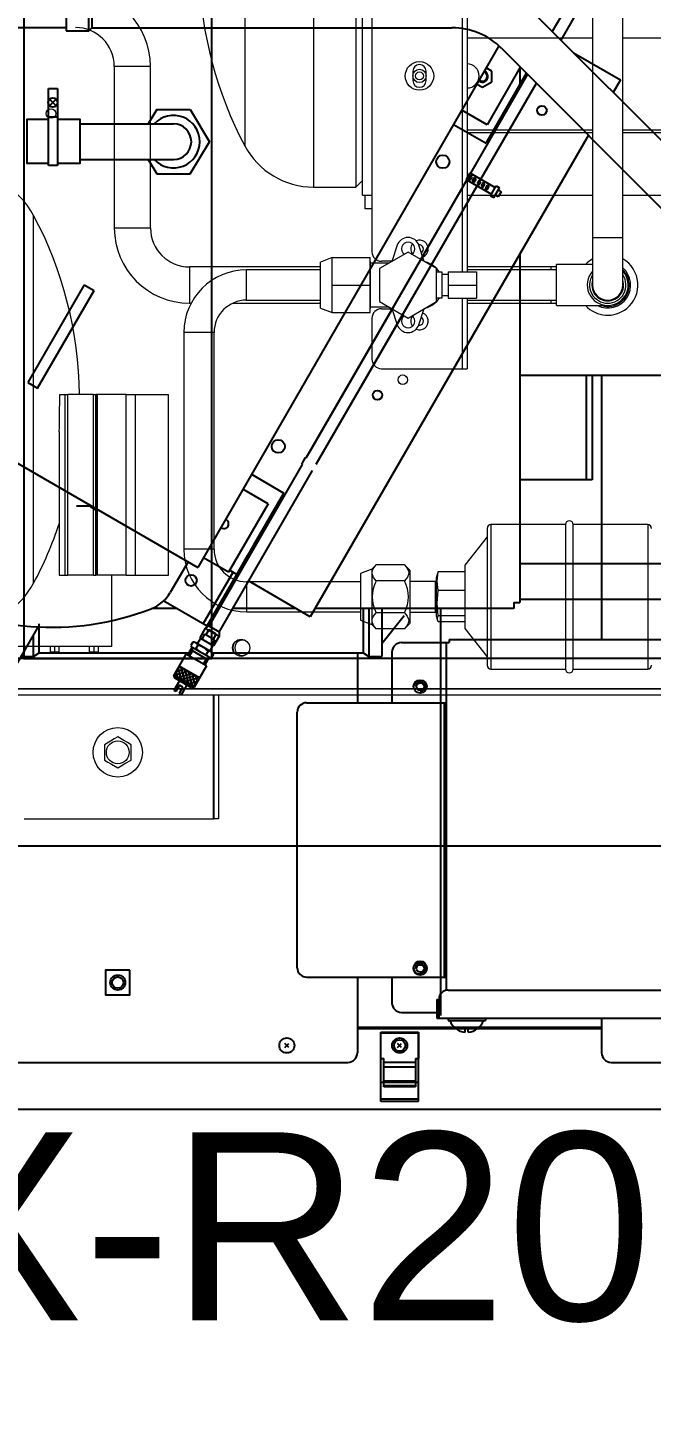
# Model space of a CAD drawing. Header units: millimetres. Extents: x 0 to 31017, y 0 to 21335.
# Drawn here: x 26981.4 to 27014.5, y 3326.8 to 3400.1 of the extents above; entities that cross this region are included whole.
import ezdxf
from ezdxf import colors
from ezdxf.entities.mleader import LeaderData, LeaderLine
from ezdxf.enums import TextEntityAlignment as Align
from ezdxf.math import Vec2, Vec3

# ---------------------------------------------------------------- set-up
doc = ezdxf.new("R2010")
doc.units = ezdxf.units.MM
doc.layers.add('DIM', color=2, linetype='Continuous')
doc.styles.get("Standard").update_dxf_attribs({"font": 'arial.ttf'})

# ---------------------------------------------------------------- blocks, each defined once
blk = doc.blocks.new('Q6')
for p, q in [((-10, -29.73), (-10, 6.5)), ((10, 6.5), (-10, 6.5)), ((10, -29.73), (10, 6.5)), ((10, -19.66), (-10, -19.66)), ((10, -28.61), (-10, -28.61)), ((10, -29.73), (-10, -29.73))]:
    blk.add_line(p, q)
blk.add_circle((0, 0), 3)
blk = doc.blocks.new('3F機組圖灰底')
at = {"layer": 'DIM'}
h = blk.add_hatch(dxfattribs=at)
h.set_pattern_fill('ANSI37', color=8, scale=0.05, angle=-120, style=0)
h.set_pattern_definition([(285, (106574.56572, -45591.3163), (0.1533407, 0.0410875), []), (15, (106574.56572, -45591.3163), (-0.0410875, 0.1533407), [])])
h.paths.add_polyline_path([(106578.182, -45607.483), (106577.897, -45607.976), (106578.443, -45608.291), (106578.728, -45607.798)])
h.paths.add_polyline_path([(106577.636, -45607.168), (106577.351, -45607.661), (106577.897, -45607.976), (106578.182, -45607.483)])
at = {"color": 8, "linetype": 'Continuous', "lineweight": 15}
for p, q in [((106581.133, -45570.362), (106581.133, -45579.48)), ((106584.796, -45570.362), (106584.796, -45581.682)), ((106587.042, -45570.362), (106587.042, -45581.682)), ((106587.396, -45582.112), (106587.396, -45570.362)), ((106587.902, -45570.362), (106587.902, -45585.122)), ((106592.708, -45570.932), (106592.708, -45586.192)), ((106592.961, -45570.932), (106592.961, -45586.192)), ((106599.645, -45572.221), (106599.645, -45584.363)), ((106601.252, -45584.363), (106601.252, -45572.221)), ((106592.961, -45573.739), (106599.645, -45573.739)), ((106601.252, -45573.739), (106606.764, -45573.739)), ((106574.19, -45575.257), (106574.19, -45583.857)), ((106575.153, -45575.257), (106574.19, -45575.257)), ((106576.117, -45575.257), (106575.153, -45575.257)), ((106576.117, -45583.857), (106576.117, -45575.257)), ((106590.077, -45575.51), (106590.077, -45576.015)), ((106590.786, -45576.015), (106590.786, -45575.51)), ((106599.645, -45578.656), (106592.961, -45578.656)), ((106599.645, -45578.798), (106592.961, -45578.798)), ((106606.764, -45578.656), (106601.252, -45578.656)), ((106606.764, -45578.798), (106601.252, -45578.798)), ((106587.042, -45581.682), (106587.396, -45581.327)), ((106584.796, -45581.682), (106587.042, -45581.682)), ((106587.396, -45582.112), (106587.902, -45582.112)), ((106587.518, -45582.112), (106587.518, -45582.845)), ((106592.961, -45582.112), (106599.645, -45582.112)), ((106601.252, -45582.112), (106606.764, -45582.112)), ((106587.902, -45582.845), (106587.518, -45582.845)), ((106569.898, -45602.763), (106569.898, -45583.183)), ((106575.153, -45583.857), (106574.19, -45583.857)), ((106576.117, -45583.857), (106575.153, -45583.857)), ((106599.645, -45584.363), (106599.645, -45586.892)), ((106599.645, -45584.363), (106601.252, -45584.363)), ((106601.252, -45586.892), (106601.252, -45584.363)), ((106589.248, -45584.778), (106588.963, -45585.635)), ((106590.685, -45585.635), (106590.4, -45584.778)), ((106585.777, -45585.425), (106585.17, -45585.67)), ((106585.17, -45586.892), (106585.17, -45585.67)), ((106585.777, -45586.159), (106585.777, -45585.425)), ((106585.777, -45585.425), (106587.801, -45585.425)), ((106587.801, -45586.892), (106587.801, -45585.425)), ((106587.821, -45585.648), (106587.801, -45585.648)), ((106587.821, -45586.892), (106587.821, -45585.648)), ((106588.8, -45585.729), (106587.821, -45585.729)), ((106589.824, -45585.138), (106588.305, -45586.015)), ((106588.966, -45585.628), (106588.408, -45585.628)), ((106591.344, -45586.015), (106589.824, -45585.138)), ((106599.645, -45585.803), (106597.716, -45585.803)), ((106597.716, -45587.982), (106597.716, -45585.803)), ((106585.17, -45585.929), (106578.189, -45585.929)), ((106578.189, -45585.929), (106578.189, -45586.892)), ((106585.17, -45586.089), (106581.224, -45586.089)), ((106581.224, -45587.696), (106581.224, -45586.089)), ((106585.777, -45586.892), (106585.777, -45586.159)), ((106588.305, -45586.015), (106588.305, -45587.77)), ((106591.251, -45585.929), (106591.195, -45585.929)), ((106591.344, -45587.77), (106591.344, -45586.015)), ((106591.408, -45586.089), (106591.344, -45586.089)), ((106591.646, -45586.209), (106591.344, -45586.209)), ((106591.646, -45586.892), (106591.646, -45586.209)), ((106591.949, -45586.336), (106591.646, -45586.336)), ((106591.949, -45586.192), (106591.949, -45586.892)), ((106591.949, -45586.192), (106593.467, -45586.192)), ((106597.413, -45585.929), (106592.961, -45585.929)), ((106597.716, -45586.089), (106592.961, -45586.089)), ((106593.467, -45586.192), (106593.467, -45586.892)), ((106597.716, -45585.929), (106597.413, -45585.929)), ((106597.413, -45585.929), (106597.413, -45586.089)), ((106578.189, -45586.892), (106578.189, -45587.856)), ((106585.17, -45588.115), (106585.17, -45586.892)), ((106585.777, -45586.892), (106587.801, -45586.892)), ((106585.777, -45587.626), (106585.777, -45586.892)), ((106587.801, -45588.36), (106587.801, -45586.892)), ((106587.821, -45588.137), (106587.821, -45586.892)), ((106591.646, -45587.575), (106591.646, -45586.892)), ((106591.949, -45586.892), (106593.467, -45586.892)), ((106591.949, -45586.892), (106591.949, -45587.593)), ((106593.467, -45586.892), (106593.467, -45587.593)), ((106578.189, -45587.856), (106578.282, -45587.856)), ((106580.497, -45587.856), (106585.17, -45587.856)), ((106581.224, -45587.696), (106585.17, -45587.696)), ((106585.777, -45588.36), (106585.777, -45587.626)), ((106587.821, -45588.056), (106588.8, -45588.056)), ((106588.305, -45587.77), (106589.824, -45588.647)), ((106589.824, -45588.647), (106591.344, -45587.77)), ((106591.195, -45587.856), (106591.251, -45587.856)), ((106591.344, -45587.575), (106591.646, -45587.575)), ((106591.344, -45587.696), (106591.408, -45587.696)), ((106591.646, -45587.449), (106591.949, -45587.449)), ((106591.949, -45587.593), (106593.467, -45587.593)), ((106592.708, -45587.593), (106592.708, -45591.344)), ((106592.961, -45587.593), (106592.961, -45591.344)), ((106592.961, -45587.696), (106597.716, -45587.696)), ((106592.961, -45587.856), (106597.413, -45587.856)), ((106597.413, -45587.696), (106597.413, -45587.856)), ((106597.413, -45587.856), (106597.716, -45587.856)), ((106597.716, -45587.982), (106600.448, -45587.982)), ((106585.17, -45588.115), (106585.777, -45588.36)), ((106585.777, -45588.36), (106587.801, -45588.36)), ((106587.801, -45588.137), (106587.821, -45588.137)), ((106587.902, -45588.663), (106587.902, -45590.838)), ((106588.408, -45588.157), (106588.966, -45588.157)), ((106588.963, -45588.15), (106589.248, -45589.007)), ((106590.4, -45589.007), (106590.685, -45588.15)), ((106577.891, -45589.422), (106577.891, -45600.956)), ((106579.498, -45589.422), (106577.891, -45589.422)), ((106579.498, -45600.956), (106579.498, -45589.422)), ((106588.408, -45591.344), (106592.708, -45591.344)), ((106592.708, -45591.344), (106592.961, -45591.344)), ((106571.285, -45592.72), (106571.574, -45592.72)), ((106571.574, -45592.72), (106571.722, -45592.72)), ((106571.574, -45602.333), (106571.574, -45592.72)), ((106571.722, -45602.333), (106571.722, -45592.72)), ((106573.09, -45592.72), (106571.722, -45592.72)), ((106573.09, -45592.72), (106573.214, -45592.72)), ((106573.09, -45602.333), (106573.09, -45592.72)), ((106573.24, -45592.72), (106573.214, -45592.72)), ((106573.214, -45602.333), (106573.214, -45592.72)), ((106573.302, -45592.72), (106573.24, -45592.72)), ((106573.24, -45602.333), (106573.24, -45592.72)), ((106574.817, -45592.72), (106573.302, -45592.72)), ((106573.302, -45602.333), (106573.302, -45592.72)), ((106574.817, -45592.72), (106575.312, -45592.72)), ((106574.817, -45602.333), (106574.817, -45592.72)), ((106575.312, -45592.72), (106577.067, -45592.72)), ((106575.312, -45602.333), (106575.312, -45592.72)), ((106577.067, -45592.72), (106577.081, -45592.72)), ((106577.067, -45602.333), (106577.067, -45592.72)), ((106577.081, -45602.333), (106577.081, -45592.72)), ((106571.259, -45594.7), (106571.259, -45602.333)), ((106598.202, -45599.641), (106594.231, -45599.641)), ((106594.231, -45599.641), (106594.231, -45607.331)), ((106598.202, -45599.641), (106598.202, -45607.331)), ((106602.578, -45599.641), (106598.607, -45599.641)), ((106598.607, -45600.829), (106598.607, -45599.641)), ((106602.578, -45599.641), (106602.578, -45607.331)), ((106594.029, -45600.297), (106592.84, -45601.795)), ((106594.029, -45599.843), (106594.029, -45607.128)), ((106579.498, -45600.956), (106577.891, -45600.956)), ((106598.607, -45607.331), (106598.607, -45600.829)), ((106588.13, -45601.791), (106587.902, -45602.019)), ((106589.632, -45601.791), (106588.13, -45601.791)), ((106589.926, -45602.085), (106589.632, -45601.791)), ((106592.84, -45601.795), (106592.84, -45605.177)), ((106571.259, -45602.333), (106571.574, -45602.333)), ((106571.574, -45602.333), (106571.722, -45602.333)), ((106573.09, -45602.333), (106571.722, -45602.333)), ((106573.09, -45602.333), (106573.214, -45602.333)), ((106573.24, -45602.333), (106573.214, -45602.333)), ((106573.302, -45602.333), (106573.24, -45602.333)), ((106574.817, -45602.333), (106573.302, -45602.333)), ((106574.061, -45606.127), (106574.061, -45602.333)), ((106574.817, -45602.333), (106575.312, -45602.333)), ((106575.312, -45602.333), (106577.067, -45602.333)), ((106577.067, -45602.333), (106577.081, -45602.333)), ((106587.295, -45602.683), (106581.224, -45602.683)), ((106581.224, -45602.683), (106581.224, -45604.289)), ((106587.902, -45602.018), (106587.295, -45602.247)), ((106587.295, -45602.247), (106587.295, -45604.725)), ((106587.902, -45602.018), (106587.902, -45604.954)), ((106589.632, -45602.639), (106588.13, -45602.639)), ((106589.926, -45603.486), (106589.926, -45602.085)), ((106591.271, -45602.677), (106589.926, -45602.677)), ((106591.271, -45602.677), (106591.271, -45604.295)), ((106591.384, -45602.244), (106591.322, -45602.483)), ((106591.322, -45602.483), (106591.322, -45604.211)), ((106591.423, -45602.151), (106591.395, -45602.246)), ((106592.84, -45602.151), (106591.423, -45602.151)), ((106592.84, -45603.158), (106591.423, -45603.158)), ((106589.926, -45604.887), (106589.926, -45603.486)), ((106591.322, -45604.211), (106591.322, -45604.489)), ((106581.224, -45604.289), (106587.295, -45604.289)), ((106587.295, -45604.725), (106587.902, -45604.954)), ((106589.632, -45604.333), (106588.13, -45604.333)), ((106589.632, -45605.181), (106589.926, -45604.887)), ((106589.926, -45604.295), (106591.271, -45604.295)), ((106591.322, -45604.489), (106591.384, -45604.728)), ((106592.84, -45604.493), (106591.423, -45604.493)), ((106592.84, -45604.821), (106591.423, -45604.821)), ((106587.902, -45604.953), (106588.13, -45605.181)), ((106589.632, -45605.181), (106588.13, -45605.181)), ((106592.84, -45605.177), (106594.029, -45606.675)), ((106574.061, -45606.127), (106567.99, -45606.127)), ((106570.789, -45606.43), (106570.789, -45606.127)), ((106571.025, -45606.43), (106571.025, -45606.127)), ((106571.261, -45606.43), (106571.261, -45606.127)), ((106572.874, -45606.43), (106572.874, -45606.127)), ((106573.111, -45606.43), (106573.111, -45606.127)), ((106573.347, -45606.43), (106573.347, -45606.127)), ((106571.025, -45606.43), (106570.789, -45606.43)), ((106571.261, -45606.43), (106571.025, -45606.43)), ((106573.111, -45606.43), (106572.874, -45606.43)), ((106573.347, -45606.43), (106573.111, -45606.43)), ((106594.231, -45607.331), (106598.202, -45607.331)), ((106598.607, -45607.331), (106602.578, -45607.331)), ((106657.393, -45608.383), (106530.983, -45608.383)), ((106657.393, -45608.403), (106530.983, -45608.403)), ((106657.393, -45608.727), (106530.983, -45608.727)), ((106579.474, -45615.304), (106579.474, -45608.727)), ((106579.494, -45608.727), (106579.494, -45615.304)), ((106579.727, -45608.727), (106579.727, -45615.304)), ((106573.667, -45611.354), (106573.667, -45612.171)), ((106575.083, -45612.171), (106575.083, -45611.354)), ((106569.396, -45615.304), (106579.474, -45615.304)), ((106579.474, -45615.304), (106579.494, -45615.304)), ((106579.727, -45615.304), (106579.494, -45615.304))]:
    blk.add_line(p, q, dxfattribs=at)
at = {"color": 8}
for points in [[(106454.375, -45554.263), (106694.375, -45554.263), (106694.375, -45616.763), (106454.375, -45616.763)], [(106464.375, -45564.263), (106684.375, -45564.263), (106684.375, -45606.763), (106464.375, -45606.763)], [(106579.375, -45564.263), (106569.375, -45564.263), (106569.375, -45606.763), (106579.375, -45606.763)]]:
    blk.add_lwpolyline(points, close=True, dxfattribs=at)
at = {"color": 8, "linetype": 'Continuous', "lineweight": 15, "flags": 128}
for points in [[(106588.13, -45602.639), (106587.984, -45602.462), (106587.906, -45602.268), (106587.912, -45602.132), (106587.967, -45601.995), (106588.13, -45601.791)], [(106589.632, -45601.791), (106589.778, -45601.968), (106589.855, -45602.162), (106589.85, -45602.298), (106589.795, -45602.435), (106589.632, -45602.639)], [(106591.423, -45603.158), (106591.374, -45602.659), (106591.423, -45602.151)], [(106591.423, -45604.493), (106591.374, -45603.831), (106591.423, -45603.158)], [(106588.13, -45605.181), (106587.984, -45605.004), (106587.906, -45604.81), (106587.912, -45604.674), (106587.967, -45604.537), (106588.13, -45604.333)], [(106589.632, -45604.333), (106589.778, -45604.51), (106589.855, -45604.704), (106589.85, -45604.84), (106589.795, -45604.977), (106589.632, -45605.181)], [(106591.423, -45604.821), (106591.374, -45604.658), (106591.423, -45604.493)], [(106574.375, -45610.945), (106574.189, -45611.052), (106573.996, -45611.164), (106573.667, -45611.354)], [(106575.083, -45611.354), (106574.898, -45611.247), (106574.704, -45611.135), (106574.375, -45610.945)], [(106573.667, -45612.171), (106573.852, -45612.279), (106574.046, -45612.39), (106574.375, -45612.58)], [(106574.375, -45612.58), (106574.56, -45612.473), (106574.754, -45612.361), (106575.083, -45612.171)]]:
    blk.add_lwpolyline(points, dxfattribs=at)
at = {"color": 8, "linetype": 'Continuous', "lineweight": 15}
for centre, radius in [((106590.431, -45575.763), 0.759), ((106590.431, -45575.763), 0.354), ((106590.431, -45575.763), 0.212), ((106570.823, -45577.766), 0.253), ((106589.541, -45591.931), 0.253), ((106580.941, -45606.198), 0.455), ((106574.375, -45611.763), 1.315), ((106574.375, -45611.763), 0.608)]:
    blk.add_circle(centre, radius, dxfattribs=at)
for centre, radius, start, end in [((106599.538, -45569.698), 20.843, 181.82547, 207.98991), ((106572.118, -45575.257), 3.999, 0, 90), ((106572.118, -45575.257), 2.072, 0, 90), ((106590.431, -45575.51), 0.354, 0, 180), ((106592.961, -45575.763), 0.642, 0, 90), ((106590.431, -45576.015), 0.354, 180, 0), ((106592.961, -45575.763), 0.642, 270, 0), ((106584.796, -45577.533), 4.148, 207.98991, 270), ((106566.236, -45585.132), 4.148, 28.01463, 90), ((106551.497, -45592.973), 20.843, 0.69535, 28.01463), ((106578.189, -45583.857), 3.999, 180, 270), ((106578.189, -45583.857), 2.072, 180, 270), ((106589.824, -45584.97), 0.607, 18.40848, 161.59152), ((106588.408, -45585.122), 0.506, 180, 270), ((106589.824, -45584.97), 0.354, 90, 234.20191), ((106589.824, -45584.97), 0.354, 305.79809, 90), ((106590.431, -45584.97), 0.465, 144.44788, 180), ((106590.431, -45584.97), 0.465, 180, 215.55212), ((106590.431, -45584.97), 0.465, 292.2355, 112.54031), ((106590.431, -45584.97), 0.212, 296.81537, 100.07866), ((106590.431, -45586.892), 1.265, 32.68364, 75.93544), ((106600.448, -45586.892), 1.606, 120.01042, 137.30385), ((106600.448, -45586.892), 1.606, 309.19609, 59.98958), ((106581.224, -45589.422), 3.333, 90, 180), ((106600.448, -45586.892), 1.089, 137.52529, 270), ((106600.448, -45586.892), 0.968, 146.11002, 270), ((106600.448, -45586.892), 1.216, 243.57641, 48.66046), ((106600.448, -45586.892), 1.089, 270, 42.47471), ((106600.448, -45586.892), 0.968, 270, 33.88998), ((106600.448, -45586.892), 1.138, 309.19609, 45.10759), ((106600.448, -45586.892), 0.846, 161.65764, 270), ((106600.448, -45586.892), 0.803, 180, 0), ((106600.448, -45586.892), 0.846, 270, 18.34236), ((106581.224, -45589.422), 1.726, 90, 180), ((106590.431, -45586.892), 1.265, 284.06456, 327.31636), ((106600.448, -45586.892), 1.606, 222.69615, 309.19609), ((106600.448, -45586.892), 1.138, 253.11485, 309.19609), ((106588.408, -45588.663), 0.506, 90, 180), ((106589.824, -45588.815), 0.354, 125.79809, 54.20191), ((106590.431, -45588.815), 0.465, 144.44788, 180), ((106590.431, -45588.815), 0.465, 247.45969, 67.7645), ((106590.431, -45588.815), 0.212, 259.92134, 63.18463), ((106589.824, -45588.815), 0.607, 198.40848, 341.59152), ((106590.431, -45588.815), 0.465, 180, 215.55212), ((106588.408, -45590.838), 0.506, 180, 270), ((106493.459, -45592.71), 77.826, 358.53484, 0), ((106551.497, -45592.973), 20.843, 331.98537, 341.45911), ((106594.231, -45599.843), 0.202, 90, 180), ((106598.405, -45599.641), 0.202, 0, 180), ((106602.578, -45599.843), 0.202, 0, 90), ((106581.224, -45600.956), 3.333, 180, 270), ((106581.224, -45600.956), 1.726, 180, 270), ((106589.674, -45603.486), 1.761, 151.24029, 208.75971), ((106588.09, -45603.486), 1.76, 331.21966, 28.78034), ((106591.271, -45602.626), 0.0506, 270, 0), ((106566.236, -45600.815), 4.148, 270, 331.98537), ((106591.271, -45604.346), 0.0506, 0, 90), ((106581.001, -45606.198), 0.506, 149.36522, 210.63478), ((106581.001, -45606.198), 0.405, 34.72437, 325.27563), ((106594.231, -45607.128), 0.202, 180, 270), ((106602.578, -45607.128), 0.202, 270, 0), ((106598.405, -45607.331), 0.202, 180, 0)]:
    blk.add_arc(centre, radius, start, end, dxfattribs=at)
at = {"layer": 'DIM', "color": 8}
for p, q in [((106571.629, -45570.487), (106571.629, -45573.367)), ((106572.829, -45573.367), (106572.829, -45570.487)), ((106572.999, -45570.657), (106572.998, -45573.197)), ((106596.591, -45572.493), (106605.948, -45581.85)), ((106598.175, -45572.232), (106597.499, -45573.401)), ((106597.964, -45573.866), (106598.84, -45572.349)), ((106571.629, -45573.197), (106551.629, -45573.197)), ((106571.629, -45573.367), (106572.829, -45573.367)), ((106572.829, -45573.367), (106572.999, -45573.197)), ((106572.998, -45573.197), (106592.157, -45573.197)), ((106594.66, -45574.161), (106578.632, -45601.922)), ((106594.795, -45574.289), (106604.152, -45583.646)), ((106598.624, -45574.526), (106601.124, -45575.971)), ((106594.273, -45575.505), (106593.981, -45575.336)), ((106595.797, -45575.291), (106594.025, -45578.361)), ((106594.273, -45576.08), (106594.273, -45575.505)), ((106595.775, -45575.33), (106595.775, -45576.234)), ((106596.184, -45575.678), (106593.143, -45580.945)), ((106593.483, -45576.199), (106593.776, -45576.368)), ((106593.693, -45581.262), (106596.649, -45576.143)), ((106593.776, -45576.368), (106594.273, -45576.08)), ((106593.976, -45579.347), (106596.128, -45575.623)), ((106601.124, -45575.971), (106600.738, -45576.64)), ((106570.682, -45576.433), (106571.161, -45576.433)), ((106570.682, -45580.528), (106570.682, -45576.433)), ((106570.748, -45577.006), (106571.092, -45577.35)), ((106571.092, -45577.006), (106570.748, -45577.35)), ((106571.161, -45576.433), (106571.161, -45580.528)), ((106576.458, -45577.558), (106576, -45578.31)), ((106576.458, -45577.558), (106578.219, -45577.558)), ((106578.219, -45577.558), (106579.256, -45579.263)), ((106594.025, -45578.361), (106592.682, -45577.586)), ((106570.682, -45577.937), (106571.161, -45577.937)), ((106572.35, -45578.31), (106577.338, -45578.31)), ((106592.244, -45578.346), (106593.976, -45579.347)), ((106599.422, -45578.916), (106584.61, -45604.542)), ((106578.219, -45580.967), (106579.256, -45579.263)), ((106571.161, -45580.528), (106570.682, -45580.528)), ((106572.35, -45580.215), (106573.078, -45580.215)), ((106573.038, -45580.215), (106577.338, -45580.215)), ((106576, -45580.215), (106576.458, -45580.967)), ((106576.458, -45580.967), (106578.219, -45580.967)), ((106592.943, -45581.291), (106584.391, -45596.099)), ((106593.112, -45580.927), (106592.911, -45581.273)), ((106592.911, -45581.273), (106594.26, -45582.052)), ((106593.133, -45581.062), (106593.029, -45581.243)), ((106593.029, -45581.243), (106593.123, -45581.298)), ((106593.112, -45580.927), (106594.46, -45581.706)), ((106593.123, -45581.298), (106593.228, -45581.117)), ((106593.228, -45581.117), (106593.13, -45581.061)), ((106593.344, -45581.185), (106593.24, -45581.365)), ((106593.24, -45581.365), (106593.335, -45581.42)), ((106593.335, -45581.42), (106593.439, -45581.239)), ((106593.439, -45581.239), (106593.341, -45581.183)), ((106593.601, -45581.333), (106593.497, -45581.514)), ((106593.592, -45581.568), (106593.696, -45581.388)), ((106593.696, -45581.388), (106593.598, -45581.331)), ((106593.813, -45581.455), (106593.708, -45581.636)), ((106593.907, -45581.51), (106593.81, -45581.454)), ((106584.941, -45596.417), (106593.493, -45581.609)), ((106593.497, -45581.514), (106593.592, -45581.568)), ((106593.708, -45581.636), (106593.803, -45581.691)), ((106593.803, -45581.691), (106593.907, -45581.51)), ((106594.036, -45581.585), (106593.932, -45581.765)), ((106593.932, -45581.765), (106594.027, -45581.82)), ((106594.027, -45581.82), (106594.131, -45581.639)), ((106594.131, -45581.639), (106594.034, -45581.583)), ((106594.21, -45582.139), (106594.51, -45581.619)), ((106594.21, -45582.139), (106594.383, -45582.239)), ((106594.383, -45582.239), (106594.683, -45581.719)), ((106594.623, -45582.204), (106594.464, -45582.112)), ((106594.51, -45581.619), (106594.683, -45581.719)), ((106594.619, -45581.831), (106594.777, -45581.937)), ((106594.777, -45581.937), (106594.623, -45582.204)), ((106595.775, -45585.226), (106595.775, -45603.793)), ((106572.59, -45586.886), (106569.59, -45592.082)), ((106570.11, -45592.382), (106573.11, -45587.186)), ((106572.59, -45586.886), (106573.11, -45587.186)), ((106589.042, -45588.046), (106584.541, -45595.839)), ((106584.941, -45596.417), (106589.592, -45588.363)), ((106559.656, -45590.965), (106578.632, -45601.922)), ((106623.275, -45591.713), (106595.775, -45591.713)), ((106599.305, -45591.713), (106599.305, -45597.263)), ((106599.625, -45591.713), (106599.625, -45597.263)), ((106600.125, -45591.713), (106600.125, -45601.71)), ((106569.59, -45592.082), (106570.11, -45592.382)), ((106584.354, -45596.077), (106584.154, -45596.424)), ((106584.191, -45596.446), (106579.229, -45605.039)), ((106579.777, -45605.359), (106584.741, -45596.763)), ((106581.494, -45596.965), (106583.216, -45597.961)), ((106599.625, -45597.263), (106595.775, -45597.263)), ((106579.127, -45605.034), (106583.216, -45597.961)), ((106582.375, -45598.54), (106581.032, -45597.765)), ((106581.621, -45600.72), (106583.216, -45597.961)), ((106572.884, -45598.663), (106572.184, -45598.663)), ((106573.184, -45598.863), (106572.884, -45598.663)), ((106582.375, -45598.54), (106580.275, -45602.177)), ((106580.714, -45602.29), (106581.303, -45601.271)), ((106578.113, -45601.622), (106577.168, -45603.258)), ((106580.275, -45602.177), (106578.932, -45601.402)), ((106595.775, -45601.71), (106640.542, -45601.71)), ((106600.125, -45601.71), (106600.125, -45605.763)), ((106578.928, -45604.919), (106580.515, -45602.175)), ((106580.336, -45602.071), (106580.714, -45602.29)), ((106580.806, -45602.343), (106580.714, -45602.29)), ((106584.61, -45604.542), (106581.325, -45602.643)), ((106577.533, -45604.113), (106576.185, -45604.113)), ((106576.821, -45603.701), (106579.127, -45605.034)), ((106579.764, -45604.113), (106579.66, -45604.113)), ((106583.867, -45604.113), (106580.497, -45604.113)), ((106595.455, -45604.113), (106584.858, -45604.113)), ((106587.434, -45604.113), (106587.434, -45606.463)), ((106587.734, -45604.113), (106587.734, -45606.663)), ((106588.434, -45604.113), (106588.434, -45606.663)), ((106591.575, -45625.763), (106591.575, -45604.113)), ((106595.455, -45603.793), (106595.455, -45604.113)), ((106595.455, -45603.793), (106595.775, -45603.793)), ((106595.775, -45603.615), (106639.589, -45603.615)), ((106600.125, -45603.615), (106600.125, -45605.763)), ((106570.184, -45606.463), (106570.184, -45604.925)), ((106588.434, -45605.965), (106589.609, -45604.483)), ((106570.141, -45605.071), (106568.967, -45607.104)), ((106569.884, -45606.663), (106569.884, -45605.515)), ((106579.034, -45605.157), (106578.734, -45605.677)), ((106578.734, -45605.677), (106579.47, -45606.102)), ((106578.997, -45605.471), (106578.842, -45605.739)), ((106579.517, -45605.771), (106578.997, -45605.471)), ((106579.227, -45605.038), (106579.034, -45605.157)), ((106579.034, -45605.157), (106579.77, -45605.582)), ((106579.213, -45605.237), (106579.058, -45605.506)), ((106579.611, -45605.467), (106579.213, -45605.237)), ((106579.227, -45605.038), (106579.777, -45605.355)), ((106579.611, -45605.467), (106579.456, -45605.736)), ((106579.77, -45605.582), (106579.47, -45606.102)), ((106579.777, -45605.355), (106579.77, -45605.582)), ((106578.334, -45606.168), (106578.092, -45606.588)), ((106578.344, -45606.353), (106578.179, -45606.638)), ((106578.362, -45605.901), (106578.262, -45606.074)), ((106578.344, -45606.353), (106578.334, -45606.168)), ((106579.08, -45606.778), (106578.344, -45606.353)), ((106579.199, -45606.673), (106578.374, -45606.197)), ((106579.349, -45606.413), (106578.524, -45605.937)), ((106578.637, -45606.059), (106578.537, -45606.233)), ((106578.773, -45605.699), (106578.608, -45605.985)), ((106579.431, -45606.079), (106578.773, -45605.699)), ((106579.187, -45606.377), (106579.087, -45606.55)), ((106579.431, -45606.079), (106579.266, -45606.365)), ((106579.517, -45605.771), (106579.362, -45606.039)), ((106588.965, -45606.383), (106588.965, -45609.123)), ((106589.465, -45605.923), (106591.72, -45605.923)), ((106589.465, -45605.923), (106592.005, -45605.923)), ((106591.845, -45605.923), (106591.845, -45624.427)), ((106592.005, -45605.763), (106631.685, -45605.763)), ((106592.005, -45605.763), (106592.005, -45605.923)), ((106569.184, -45606.663), (106569.884, -45606.663)), ((106569.884, -45606.663), (106570.184, -45606.463)), ((106570.184, -45606.463), (106575.165, -45606.463)), ((106573.184, -45606.463), (106578.165, -45606.463)), ((106576.412, -45606.463), (106578.165, -45606.463)), ((106578.001, -45606.535), (106577.351, -45607.661)), ((106579.093, -45607.165), (106578.001, -45606.535)), ((106579.08, -45606.778), (106578.915, -45607.063)), ((106579.244, -45606.693), (106579.002, -45607.113)), ((106579.08, -45606.778), (106579.244, -45606.693)), ((106579.462, -45606.536), (106579.362, -45606.709)), ((106579.412, -45606.463), (106584.434, -45606.463)), ((106579.412, -45606.463), (106587.434, -45606.463)), ((106587.125, -45606.463), (106587.125, -45609.123)), ((106587.125, -45606.463), (106587.125, -45609.123)), ((106587.434, -45606.463), (106587.734, -45606.663)), ((106587.734, -45606.663), (106588.434, -45606.663)), ((106577.388, -45607.798), (106577.351, -45607.661)), ((106578.443, -45608.291), (106577.351, -45607.661)), ((106578.306, -45608.328), (106577.388, -45607.798)), ((106578.728, -45607.798), (106577.636, -45607.168)), ((106579.093, -45607.165), (106578.443, -45608.291)), ((106577.652, -45607.95), (106577.352, -45608.47)), ((106577.46, -45608.532), (106577.352, -45608.47)), ((106577.66, -45608.186), (106577.46, -45608.532)), ((106577.834, -45608.286), (106577.634, -45608.632)), ((106577.834, -45608.286), (106577.66, -45608.186)), ((106578.042, -45608.175), (106577.742, -45608.695)), ((106578.443, -45608.291), (106578.306, -45608.328)), ((106577.742, -45608.695), (106577.634, -45608.632)), ((106584.425, -45609.123), (106591.845, -45609.123)), ((106591.745, -45609.123), (106591.745, -45623.723)), ((106583.925, -45623.223), (106583.925, -45609.623)), ((106584.425, -45623.723), (106591.845, -45623.723)), ((106587.125, -45623.723), (106587.125, -45627.763)), ((106587.125, -45623.723), (106587.125, -45627.763)), ((106588.965, -45623.723), (106588.965, -45625.103)), ((106591.965, -45624.413), (106632.045, -45624.413)), ((106591.345, -45624.913), (106591.345, -45625.913)), ((106591.345, -45624.913), (106591.465, -45624.913)), ((106591.465, -45624.913), (106591.465, -45625.913)), ((106589.465, -45625.603), (106591.345, -45625.603)), ((106591.345, -45625.913), (106632.045, -45625.913)), ((106591.951, -45625.913), (106591.951, -45626.027)), ((106591.951, -45626.027), (106593.938, -45626.027)), ((106593.938, -45625.913), (106593.938, -45626.027)), ((106600.125, -45625.913), (106600.125, -45627.763)), ((106600.125, -45625.913), (106600.125, -45627.763)), ((106592.304, -45626.413), (106587.125, -45626.413)), ((106600.125, -45626.413), (106587.125, -45626.413)), ((106587.125, -45626.463), (106592.364, -45626.463)), ((106587.125, -45626.463), (106600.125, -45626.463)), ((106588.375, -45628.063), (106588.375, -45626.663)), ((106588.375, -45626.663), (106590.375, -45626.663)), ((106588.375, -45626.663), (106590.375, -45626.663)), ((106590.375, -45626.663), (106590.375, -45628.063)), ((106592.867, -45626.413), (106593.022, -45626.413)), ((106592.867, -45626.656), (106592.867, -45626.413)), ((106593.022, -45626.656), (106593.022, -45626.413)), ((106593.525, -45626.463), (106600.125, -45626.463)), ((106600.125, -45626.413), (106593.586, -45626.413)), ((106583.481, -45627.469), (106583.269, -45627.256)), ((106583.269, -45627.469), (106583.481, -45627.256)), ((106589.269, -45627.469), (106589.481, -45627.256)), ((106589.481, -45627.469), (106589.269, -45627.256)), ((106589.481, -45627.469), (106589.269, -45627.256)), ((106589.269, -45627.469), (106589.481, -45627.256)), ((106546.715, -45628.263), (106586.625, -45628.263)), ((106588.375, -45628.063), (106588.525, -45628.063)), ((106588.525, -45629.563), (106588.525, -45628.063)), ((106590.225, -45628.263), (106588.525, -45628.263)), ((106590.225, -45628.063), (106590.225, -45629.563)), ((106590.225, -45628.063), (106590.375, -45628.063)), ((106600.625, -45628.263), (106636.875, -45628.263)), ((106600.625, -45628.263), (106636.875, -45628.263)), ((106590.225, -45628.523), (106588.525, -45628.523)), ((106590.225, -45629.263), (106588.525, -45629.263)), ((106590.225, -45629.509), (106588.525, -45629.509)), ((106590.225, -45629.563), (106588.525, -45629.563)), ((106663.375, -45630.763), (106485.375, -45630.763))]:
    blk.add_line(p, q, dxfattribs=at)
for points in [[(106570.682, -45580.422), (106569.55, -45580.422), (106569.55, -45578.062), (106570.682, -45578.062)], [(106571.161, -45578.062), (106572.35, -45578.062), (106572.35, -45580.422), (106571.161, -45580.422)]]:
    blk.add_lwpolyline(points, dxfattribs=at)
at = {"layer": 'DIM', "color": 8, "flags": 128}
blk.add_lwpolyline([(106575.025, -45623.363), (106573.725, -45623.363), (106573.725, -45624.663), (106575.025, -45624.663)], close=True, dxfattribs=at)
at = {"layer": 'DIM', "color": 8}
for centre, radius in [((106570.92, -45577.178), 0.243), ((106596.949, -45577.6), 0.25), ((106591.676, -45580.328), 0.35), ((106588.191, -45592.751), 0.25), ((106588.191, -45592.751), 0.25), ((106582.918, -45595.479), 0.35), ((106578.275, -45602.613), 0.3), ((106590.465, -45608.263), 0.35), ((106590.475, -45608.263), 0.2), ((106590.475, -45608.263), 0.2), ((106590.465, -45623.223), 0.35), ((106590.465, -45623.263), 0.35), ((106590.475, -45623.263), 0.2), ((106590.475, -45623.263), 0.2), ((106574.375, -45624.013), 0.4), ((106574.375, -45624.013), 0.3), ((106583.375, -45627.363), 0.4), ((106589.375, -45627.363), 0.4), ((106589.375, -45627.363), 0.4)]:
    blk.add_circle(centre, radius, dxfattribs=at)
for centre, radius, start, end in [((106592.157, -45576.927), 3.73, 45, 90), ((106593.776, -45575.793), 0.3, 230.406, 69.594), ((106593.776, -45575.793), 0.25, 228.463, 71.537), ((106577.338, -45579.263), 1.399, 222.89903, 137.10097), ((106577.338, -45579.263), 0.952, 270, 90), ((106570.877, -45590.453), 14.654, 188.887, 291.113), ((106580.026, -45599.608), 0.25, 228.463, 71.537), ((106575.436, -45602.258), 2, 291.113, 330), ((106578.513, -45605.957), 0.277, 205.03966, 274.96034), ((106578.386, -45606.177), 0.277, 25.03966, 94.96034), ((106579.304, -45605.54), 1.033, 222.10345, 257.89655), ((106578.42, -45607.07), 1.033, 42.10345, 77.89655), ((106579.211, -45606.653), 0.277, 25.03966, 94.96034), ((106589.465, -45606.423), 0.5, 90, 180), ((106589.465, -45606.423), 0.5, 90, 180), ((106579.338, -45606.433), 0.277, 205.03966, 274.96034), ((106590.475, -45608.263), 0.25, 270, 180), ((106590.475, -45608.263), 0.25, 270, 180), ((106584.425, -45609.623), 0.5, 90, 180), ((106584.425, -45623.223), 0.5, 180, 270), ((106590.475, -45623.263), 0.25, 270, 180), ((106590.475, -45623.263), 0.25, 270, 180), ((106591.965, -45624.913), 0.5, 90, 180), ((106589.465, -45625.103), 0.5, 180, 270), ((106592.945, -45625.702), 0.957, 199.84879, 265.35138), ((106592.945, -45625.702), 0.957, 274.64862, 340.15121), ((106586.625, -45627.763), 0.5, 270, 0), ((106586.625, -45627.763), 0.5, 270, 0), ((106600.625, -45627.763), 0.5, 180, 270), ((106600.625, -45627.763), 0.5, 180, 270)]:
    blk.add_arc(centre, radius, start, end, dxfattribs=at)
at = {"layer": 'DIM', "color": 8, "xscale": 0.1, "yscale": 0.1, "zscale": 0.1}
blk.add_blockref('Q6', (106589.375, -45627.363), dxfattribs=at)
at = {"color": 8, "insert": (106535.627, -45631.985), "char_height": 10, "attachment_point": 1}
blk.add_mtext_dynamic_manual_height_columns('{\\fPMingLiU|b0|i0|c136|p18;下}-KX-R201C', width=91.36072, gutter_width=12.5, heights=[14.14], dxfattribs=at)
blk = doc.blocks.new('_DetailCallout')
at = {"color": 0, "linetype": 'ByBlock', "lineweight": -2, "transparency": 16777216}
blk.add_line((8, 0), (-8, 0), dxfattribs=at)
blk.add_circle((0, 0), 8, dxfattribs=at)
at = {"color": 0, "transparency": 16777216}
for tag, p in [('視圖號碼', (0, 1)), ('圖紙號碼', (0, -6))]:
    blk.add_attdef(tag, text='', height=3, dxfattribs=at).set_placement(p, align=Align.CENTER)

msp = doc.modelspace()

# ---------------------------------------------------------------- block references
at = {"color": 30}
msp.add_blockref('3F機組圖灰底', (-79588.225, 48973.327), dxfattribs=at)

# ---------------------------------------------------------------- leaders
at = {"color": 54}
ml = msp.add_multileader_block('Standard', dxfattribs=at)
ml.set_content('_DetailCallout', color=54, scale=15)
ml.set_attribute('視圖號碼', '冷藏庫', width=0)
ml.set_attribute('圖紙號碼', 'A機', width=0)
ml.set_leader_properties()
ml.build(insert=Vec2(0, 0))
ml.multileader.update_dxf_attribs({"leader_type": 0})
ctx = ml.context
ctx.base_point, ctx.plane_origin = Vec3(29838.443, 5795.864), Vec3(29958.443, 5795.864)
notes = []
notes.append((ctx, [(0, (0, 0, 0), (0, 0), (1, 0), 1, [])]))
ctx.block.insert = Vec3(29958.443, 5795.864)
at = {"color": 230}
ml = msp.add_multileader_block('Standard', dxfattribs=at)
ml.set_content('_DetailCallout', color=230, scale=15)
ml.set_attribute('視圖號碼', '冷藏庫', width=0)
ml.set_attribute('圖紙號碼', 'A機', width=0)
ml.set_leader_properties()
ml.build(insert=Vec2(0, 0))
ml.multileader.update_dxf_attribs({"leader_type": 0})
ctx = ml.context
ctx.base_point, ctx.plane_origin = Vec3(29234.446, 5540.763), Vec3(29354.446, 5540.763)
notes.append((ctx, [(0, (0, 0, 0), (0, 0), (1, 0), 1, [])]))
ctx.block.insert = Vec3(29354.446, 5540.763)
at = {"color": 30}
ml = msp.add_multileader_block('Standard', dxfattribs=at)
ml.set_content('_DetailCallout', color=30, scale=15)
ml.set_attribute('視圖號碼', '冷藏庫', width=0)
ml.set_attribute('圖紙號碼', 'A', width=0)
ml.set_leader_properties()
ml.build(insert=Vec2(0, 0))
ml.multileader.update_dxf_attribs({"leader_type": 0})
ctx = ml.context
ctx.base_point, ctx.plane_origin = Vec3(29710.714, 5353.362), Vec3(29830.714, 5353.362)
notes.append((ctx, [(0, (0, 0, 0), (0, 0), (1, 0), 1, [])]))
ctx.block.insert = Vec3(29830.714, 5353.362)
ml = msp.add_multileader_block('Standard', dxfattribs=at)
ml.set_content('_DetailCallout', color=30, scale=15)
ml.set_attribute('視圖號碼', '急速庫', width=0)
ml.set_attribute('圖紙號碼', 'B', width=0)
ml.set_leader_properties()
ml.build(insert=Vec2(0, 0))
ml.multileader.update_dxf_attribs({"leader_type": 0})
ctx = ml.context
ctx.base_point, ctx.plane_origin = Vec3(27687.375, 4294.553), Vec3(27807.375, 4294.553)
notes.append((ctx, [(0, (0, 0, 0), (0, 0), (1, 0), 1, [])]))
ctx.block.insert = Vec3(27807.375, 4294.553)
ml = msp.add_multileader_block('Standard', dxfattribs=at)
ml.set_content('_DetailCallout', color=30, scale=15)
ml.set_attribute('視圖號碼', '急速庫', width=0)
ml.set_attribute('圖紙號碼', 'A-2', width=0)
ml.set_leader_properties()
ml.build(insert=Vec2(0, 0))
ml.multileader.update_dxf_attribs({"leader_type": 0})
ctx = ml.context
ctx.base_point, ctx.plane_origin = Vec3(28019.574, 4294.553), Vec3(28139.574, 4294.553)
notes.append((ctx, [(0, (0, 0, 0), (0, 0), (1, 0), 1, [])]))
ctx.block.insert = Vec3(28139.574, 4294.553)
ml = msp.add_multileader_block('Standard', dxfattribs=at)
ml.set_content('_DetailCallout', color=30, scale=15)
ml.set_attribute('視圖號碼', '急速庫', width=0)
ml.set_attribute('圖紙號碼', 'A-1', width=0)
ml.set_leader_properties()
ml.build(insert=Vec2(0, 0))
ml.multileader.update_dxf_attribs({"leader_type": 0})
ctx = ml.context
ctx.base_point, ctx.plane_origin = Vec3(28356.633, 4294.553), Vec3(28476.633, 4294.553)
notes.append((ctx, [(0, (0, 0, 0), (0, 0), (1, 0), 1, [])]))
ctx.block.insert = Vec3(28476.633, 4294.553)
at = {"color": 230}
ml = msp.add_multileader_block('Standard', dxfattribs=at)
ml.set_content('_DetailCallout', color=230, scale=15)
ml.set_attribute('視圖號碼', '急速庫', width=0)
ml.set_attribute('圖紙號碼', 'B機', width=0)
ml.set_leader_properties()
ml.build(insert=Vec2(0, 0))
ml.multileader.update_dxf_attribs({"leader_type": 0})
ctx = ml.context
ctx.base_point, ctx.plane_origin = Vec3(27021.054, 4196.215), Vec3(27141.054, 4196.215)
notes.append((ctx, [(0, (0, 0, 0), (0, 0), (1, 0), 1, [])]))
ctx.block.insert = Vec3(27141.054, 4196.215)
ml = msp.add_multileader_block('Standard', dxfattribs=at)
ml.set_content('_DetailCallout', color=230, scale=15)
ml.set_attribute('視圖號碼', '半成品', width=0)
ml.set_attribute('圖紙號碼', 'B機', width=0)
ml.set_leader_properties()
ml.build(insert=Vec2(0, 0))
ml.multileader.update_dxf_attribs({"leader_type": 0})
ctx = ml.context
ctx.base_point, ctx.plane_origin = Vec3(26744.983, 4196.215), Vec3(26864.983, 4196.215)
notes.append((ctx, [(0, (0, 0, 0), (0, 0), (1, 0), 1, [])]))
ctx.block.insert = Vec3(26864.983, 4196.215)
ml = msp.add_multileader_block('Standard', dxfattribs=at)
ml.set_content('_DetailCallout', color=230, scale=15)
ml.set_attribute('視圖號碼', '急速庫', width=0)
ml.set_attribute('圖紙號碼', 'A機', width=0)
ml.set_leader_properties()
ml.build(insert=Vec2(0, 0))
ml.multileader.update_dxf_attribs({"leader_type": 0})
ctx = ml.context
ctx.base_point, ctx.plane_origin = Vec3(27021.054, 3903.215), Vec3(27141.054, 3903.215)
notes.append((ctx, [(0, (0, 0, 0), (0, 0), (1, 0), 1, [])]))
ctx.block.insert = Vec3(27141.054, 3903.215)
ml = msp.add_multileader_block('Standard', dxfattribs=at)
ml.set_content('_DetailCallout', color=230, scale=15)
ml.set_attribute('視圖號碼', '半成品', width=0)
ml.set_attribute('圖紙號碼', 'A機', width=0)
ml.set_leader_properties()
ml.build(insert=Vec2(0, 0))
ml.multileader.update_dxf_attribs({"leader_type": 0})
ctx = ml.context
ctx.base_point, ctx.plane_origin = Vec3(26744.983, 3903.215), Vec3(26864.983, 3903.215)
notes.append((ctx, [(0, (0, 0, 0), (0, 0), (1, 0), 1, [])]))
ctx.block.insert = Vec3(26864.983, 3903.215)
for ctx, leaders in notes:
    for number, flags, end, landing, length, lines in leaders:
        leader = LeaderData()
        leader.index, (leader.has_last_leader_line, leader.has_dogleg_vector, leader.attachment_direction) = number, flags
        leader.last_leader_point, leader.dogleg_vector, leader.dogleg_length = Vec3(end), Vec3(landing), length
        for number, points, colour, breaks in lines:
            line = LeaderLine()
            line.index, line.vertices, line.color, line.breaks = number, Vec3.list(points), colors.encode_raw_color(colour), breaks
            leader.lines.append(line)
        ctx.leaders.append(leader)

doc.saveas('drawing.dxf')
